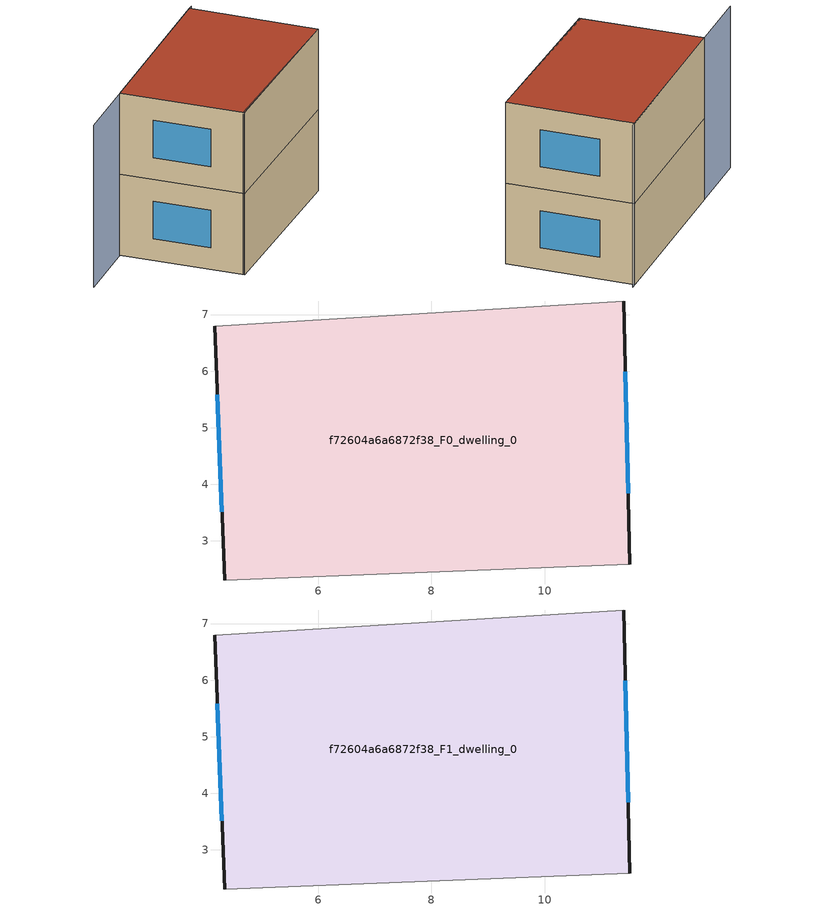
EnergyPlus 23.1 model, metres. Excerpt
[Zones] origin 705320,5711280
f72604a6a6872f38_F0_dwelling_0
 floor ground (EU_floor_Construction): 11.4,7.24 11.51,2.59 4.34,2.31 4.17,6.79 z0
 wall outside (EU_wall_Construction): 4.17,6.79 4.34,2.31 / 11.51,2.59 11.4,7.24 z0:3
 wall adiabatic (EU_wall_Construction): 11.4,7.24 4.17,6.79 / 4.34,2.31 11.51,2.59 z0:3
 window (EU_Window_Construction): 4.22,5.58 4.3,3.52 / 11.48,3.84 11.43,5.99 z0.81:2.19
f72604a6a6872f38_F1_dwelling_0
 floor to f72604a6a6872f38_F0_dwelling_0 (EU_floor_Construction): 11.4,7.24 11.5,2.59 4.34,2.31 4.17,6.79 z3
 wall outside (EU_wall_Construction): 4.17,6.79 4.34,2.31 / 11.51,2.59 11.4,7.24 z3:6
 wall adiabatic (EU_wall_Construction): 11.4,7.24 4.17,6.79 / 4.34,2.31 11.51,2.59 z3:6
 window (EU_Window_Construction): 4.22,5.58 4.3,3.52 / 11.48,3.84 11.43,5.99 z3.81:5.19
 roof outside (EU_roof_Construction): 11.51,2.59 11.4,7.24 4.17,6.79 4.34,2.31 z6
shading: 4.34,2.36 11.51,2.59 / 11.57,7.25 1.48,6.63 z0:6
[Building]
EU S2 Campaign: North Axis=0; Terrain=City; Solar Distribution=FullExterior
[Site:Location]
London: Latitude=51.5; Longitude=-0.5; Time Zone=0; Elevation=25
[SizingPeriod:WeatherFileDays]
AnnualSizingPeriod: Begin Month=1; Begin Day of Month=1; End Month=12; End Day of Month=31; Day of Week for Start Day=Monday; Use Weather File Daylight Saving Period=No; Use Weather File Rain and Snow Indicators=No
[MATERIAL]
EU_InternalMass_Material: Roughness=MediumRough; Thickness=0.1; Conductivity=1; Density=1800; Specific Heat=900; Thermal Absorptance=0.9; Solar Absorptance=0.7; Visible Absorptance=0.7
[MATERIAL:NOMASS] Roughness=MediumRough; Thermal Absorptance=0.9; Solar Absorptance=0.7; Visible Absorptance=0.7
Name | Thermal Resistance
EU_wall_NoMass | 0.555556
EU_roof_NoMass | 0.510204
EU_floor_NoMass | 1.68919
[WINDOWMATERIAL:SIMPLEGLAZINGSYSTEM]
EU_Window_SimpleGlazing: UFactor=3.96; Solar Heat Gain Coefficient=0.85; Visible Transmittance=0.85
[CONSTRUCTION]
EU_wall_Construction: EU_wall_NoMass
EU_roof_Construction: EU_roof_NoMass
EU_floor_Construction: EU_floor_NoMass
EU_Window_Construction: EU_Window_SimpleGlazing
EU_InternalMass_Construction: EU_InternalMass_Material
[ZONE] Type=1; Multiplier=1; Ceiling Height=autocalculate; Volume=98.7026; Floor Area=autocalculate; Part of Total Floor Area=Yes
f72604a6a6872f38_F0_dwelling_0; f72604a6a6872f38_F1_dwelling_0
[INTERNALMASS] Construction=EU_InternalMass_Construction; Surface Area=32.9007
Name | Zone or ZoneList
f72604a6a6872f38_F0_dwelling_0_EU_InternalMass | f72604a6a6872f38_F0_dwelling_0
f72604a6a6872f38_F1_dwelling_0_EU_InternalMass | f72604a6a6872f38_F1_dwelling_0
[OTHEREQUIPMENT] Fuel Type=Electricity; Design Level Calculation Method=Watts/Area; Power per Zone Floor Area=1; Fraction Latent=0; Fraction Radiant=0; Fraction Lost=0; Carbon Dioxide Generation Rate=0; EndUse Subcategory=EU_Step8_InternalGains
Name | Zone or ZoneList or Space or SpaceList | Schedule
EU_Step8_InternalGain_f72604a6a6872f38_F0_dwelling_0_f000 | f72604a6a6872f38_F0_dwelling_0 | EU_Step8_GainSchedule_f72604a6a6872f38_F0_dwelling_0_f000
EU_Step8_InternalGain_f72604a6a6872f38_F1_dwelling_0_f000 | f72604a6a6872f38_F1_dwelling_0 | EU_Step8_GainSchedule_f72604a6a6872f38_F1_dwelling_0_f000
[ZONEVENTILATION:DESIGNFLOWRATE] Schedule=EU_AlwaysOn; Design Flow Rate Calculation Method=AirChanges/Hour; Air Changes per Hour=0.48; Ventilation Type=Natural; Fan Pressure Rise=0; Fan Total Efficiency=1; Constant Term Coefficient=1; Temperature Term Coefficient=0; Velocity Term Coefficient=0; Velocity Squared Term Coefficient=0; Minimum Indoor Temperature=-100; Maximum Indoor Temperature=100; Delta Temperature=-100; Minimum Outdoor Temperature=-100; Maximum Outdoor Temperature=100; Maximum Wind Speed=40
Name | Zone or ZoneList or Space or SpaceList
EU_ConstantAir_f72604a6a6872f38_F0_dwelling_0 | f72604a6a6872f38_F0_dwelling_0
EU_ConstantAir_f72604a6a6872f38_F1_dwelling_0 | f72604a6a6872f38_F1_dwelling_0
[HVACTEMPLATE:THERMOSTAT] Constant Heating Setpoint=20; Constant Cooling Setpoint=50
EU_HeatOnly_f72604a6a6872f38_F0_dwelling_0; EU_HeatOnly_f72604a6a6872f38_F1_dwelling_0
[HVACTEMPLATE:ZONE:IDEALLOADSAIRSYSTEM] System Availability Schedule=EU_AlwaysOn; Maximum Heating Supply Air Temperature=50; Minimum Cooling Supply Air Temperature=13; Maximum Heating Supply Air Humidity Ratio=0.0156; Minimum Cooling Supply Air Humidity Ratio=0.0077; Heating Limit=NoLimit; Cooling Limit=NoLimit; Heating Availability Schedule=EU_AlwaysOn; Cooling Availability Schedule=EU_CoolingOff; Dehumidification Control Type=ConstantSensibleHeatRatio; Cooling Sensible Heat Ratio=0.7; Dehumidification Setpoint=60; Humidification Control Type=None; Humidification Setpoint=30; Outdoor Air Method=None; Outdoor Air Flow Rate per Person=0.00944; Outdoor Air Flow Rate per Zone Floor Area=0; Outdoor Air Flow Rate per Zone=0; Demand Controlled Ventilation Type=None; Outdoor Air Economizer Type=NoEconomizer; Heat Recovery Type=None; Sensible Heat Recovery Effectiveness=0.7; Latent Heat Recovery Effectiveness=0.65
Name | Template Thermostat
f72604a6a6872f38_F0_dwelling_0 | EU_HeatOnly_f72604a6a6872f38_F0_dwelling_0
f72604a6a6872f38_F1_dwelling_0 | EU_HeatOnly_f72604a6a6872f38_F1_dwelling_0
[SIZING:ZONE] Zone Cooling Design Supply Air Temperature Input Method=SupplyAirTemperature; Zone Cooling Design Supply Air Temperature=13; Zone Heating Design Supply Air Temperature Input Method=SupplyAirTemperature; Zone Heating Design Supply Air Temperature=50; Zone Cooling Design Supply Air Humidity Ratio=0.008; Zone Heating Design Supply Air Humidity Ratio=0.008; Cooling Design Air Flow Method=DesignDay; Cooling Design Air Flow Rate=0; Cooling Minimum Air Flow per Zone Floor Area=0.000762; Cooling Minimum Air Flow=0; Cooling Minimum Air Flow Fraction=0.2; Heating Design Air Flow Method=DesignDay; Heating Design Air Flow Rate=0; Heating Maximum Air Flow per Zone Floor Area=0.002032; Heating Maximum Air Flow=0.141576; Heating Maximum Air Flow Fraction=0.3; Account for Dedicated Outdoor Air System=No; Dedicated Outdoor Air System Control Strategy=NeutralSupplyAir; Dedicated Outdoor Air Low Setpoint Temperature for Design=autosize; Dedicated Outdoor Air High Setpoint Temperature for Design=autosize; Zone Load Sizing Method=Sensible Load Only No Latent Load; Zone Latent Cooling Design Supply Air Humidity Ratio Input Method=HumidityRatioDifference; Zone Cooling Design Supply Air Humidity Ratio Difference=0.005; Zone Latent Heating Design Supply Air Humidity Ratio Input Method=HumidityRatioDifference; Zone Humidification Design Supply Air Humidity Ratio Difference=0.005
f72604a6a6872f38_F0_dwelling_0; f72604a6a6872f38_F1_dwelling_0
[SCHEDULE:CONSTANT]
Name | Hourly Value
EU_AlwaysOn | 1
EU_CoolingOff | 0
[SCHEDULE:FILE] Column Number=1; Rows to Skip at Top=0; Number of Hours of Data=8760; Column Separator=Comma; Interpolate to Timestep=No; Minutes per Item=60; Adjust Schedule for Daylight Savings=Yes
Name | File
EU_Step8_GainSchedule_f72604a6a6872f38_F0_dwelling_0_f000 | ../../schedules/f72604a6a6872f38/f72604a6a6872f38_F0_dwelling_0_f000_gain.csv
EU_Step8_GainSchedule_f72604a6a6872f38_F1_dwelling_0_f000 | ../../schedules/f72604a6a6872f38/f72604a6a6872f38_F1_dwelling_0_f000_gain.csv
